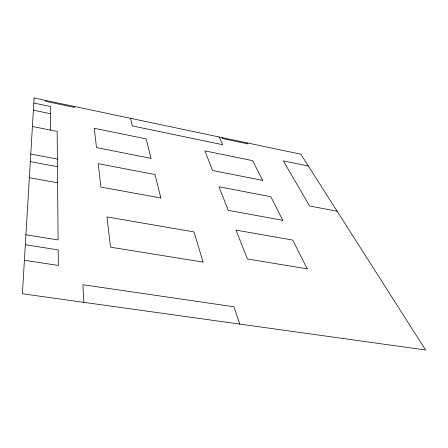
<?xml version="1.0" encoding="UTF-8"?>
<svg xmlns="http://www.w3.org/2000/svg" width="448" height="448" viewBox="0 0 448 448"><rect width="100%" height="100%" fill="white"/><g stroke="black" fill="none" stroke-linecap="round" stroke-linejoin="round"><path stroke-width="0.67" d="M50.366 130.082L50.596 106.529L33.83 103.029M45.556 100.402L45.534 101.315L74.57 107.425L74.514 106.506M24.405 260.299L58.307 265.44L58.173 249.894L25.34 244.731M25.934 234.78L58.089 239.949L57.142 131.438L32.424 126.487M29.355 177.682L57.59 182.806M30.318 161.622L57.445 166.712M337.154 211.243L309.602 205.99L283.321 160.849L308.325 166.018M30.772 154.056L57.383 159.118M33.398 110.186L50.529 113.719M247.464 142.957L247.951 143.903L222.505 138.55L222.079 137.603M219.223 137.004L222.667 144.71L132.294 125.91L130.642 118.334M239.753 324.083L233.979 306.774L82.902 284.732L83.882 302.35M34.126 97.994L22.4 293.77L425.6 350.006L300.793 154.19L34.126 97.994M203.095 262.108L110.544 247.178L106.977 216.933L194.006 231.93L203.095 262.108M307.255 268.862L247.363 258.955L236.018 230.104L292.729 240.078L307.255 268.862M160.849 198.022L100.884 187.051L98.269 163.671L155.025 174.541L160.849 198.022M282.761 220.332L228.256 210.358L218.994 186.788L270.844 196.717L282.761 220.332M151.01 158.351L96.477 147.594L94.321 128.302L146.188 138.891L151.01 158.351M262.59 180.365L212.587 170.498L204.876 150.881L252.638 160.636L262.59 180.365"/></g></svg>
